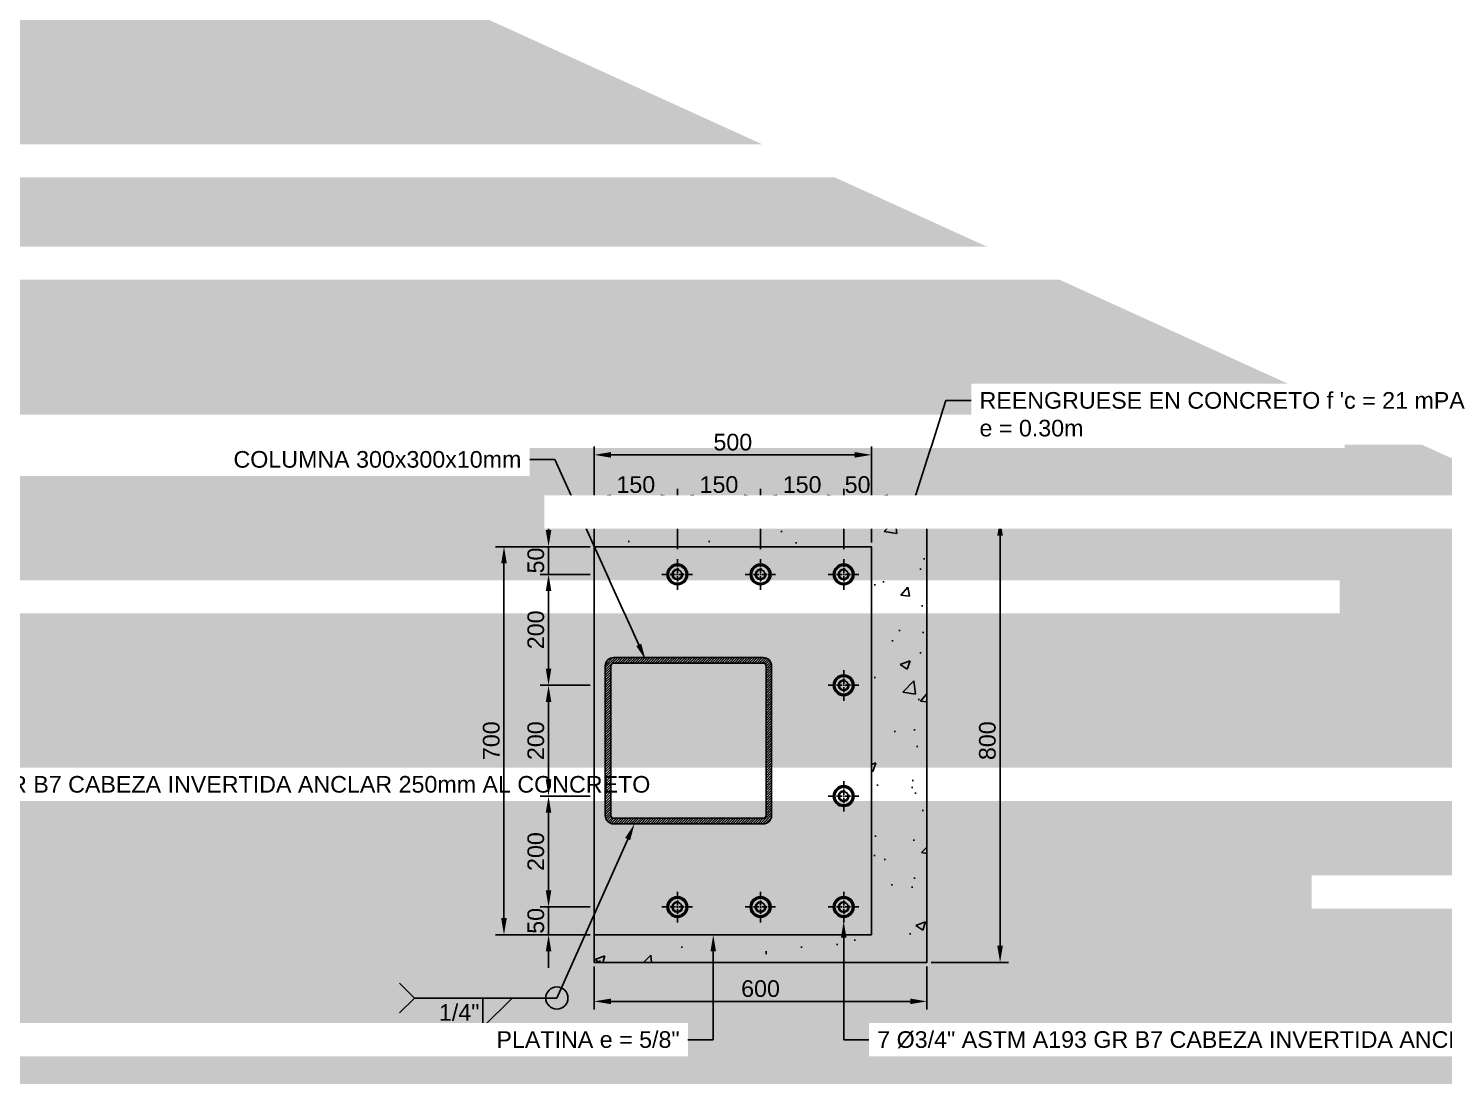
# Model space of a CAD drawing. Header units: millimetres. Extents: x -1367288 to 157996, y -18171 to 61708.
# Drawn here: x 17706 to 20259, y 14758 to 16647 of the extents above; entities that cross this region are included whole.
import ezdxf
from ezdxf import colors
from ezdxf.entities.mleader import LeaderData, LeaderLine
from ezdxf.enums import TextEntityAlignment as Align
from ezdxf.math import Vec2, Vec3

# ---------------------------------------------------------------- set-up
doc = ezdxf.new("R2010")
doc.units = ezdxf.units.MM
doc.header["$LTSCALE"] = 0.3
doc.linetypes.add('CENTER', pattern=[50.8, 31.75, -6.35, 6.35, -6.35])
for name, color, linetype in [('EE-CENTROS', 8, 'CENTER'), ('EE-TEXTO 2', 2, 'Continuous'), ('SIM-ACHURADOS', 8, 'Continuous'), ('SIM-CONCRETO', 8, 'Continuous'), ('SIM-COTAS', 1, 'Continuous'), ('SIM-PLATINAS', 2, 'Continuous'), ('SIM-PTE 300x300x10', 71, 'Continuous')]:
    doc.layers.add(name, color=color, linetype=linetype)
doc.styles.add('ARIAL EE', font='arial.ttf')
doc.styles.get("Standard").update_dxf_attribs({"font": 'arial.ttf'})
doc.dimstyles.new('EE 1_STANDAR', dxfattribs={"dimtxt": 2, "dimasz": 2, "dimexe": 1, "dimexo": 0.5, "dimgap": 0.5, "dimtad": 1, "dimdec": 0, "dimdsep": 46, "dimtxsty": 'ARIAL EE', "dimcen": 1.5, "dimclrd": 256, "dimclre": 256, "dimclrt": 2, "dimadec": 0, "dimazin": 0, "dimtfac": 1, "dimtdec": 0, "dimtix": 1, "dimtmove": 0, "dimatfit": 2, "dimfxl": 1, "dimlwd": -1, "dimlwe": -1, "dimarcsym": 0})

# ---------------------------------------------------------------- blocks, each defined once
blk = doc.blocks.new('*D362')
at = {"layer": 'SIM-COTAS', "transparency": 16777216}
for p, q in [((18719.5, 15712), (18549.2, 15712)), ((18564.2, 15682), (18564.2, 15042)), ((18719.5, 15012), (18549.2, 15012))]:
    blk.add_line(p, q, dxfattribs=at)
for points in [[(18559.2, 15682), (18569.2, 15682), (18564.2, 15712)], [(18559.2, 15042), (18569.2, 15042), (18564.2, 15012)]]:
    blk.add_solid(points, dxfattribs=at)
at = {"layer": 'SIM-COTAS', "color": 2, "transparency": 16777216, "insert": (18541.4, 15362), "char_height": 30, "attachment_point": 5, "rotation": 90, "style": 'ARIAL EE'}
blk.add_mtext('700', dxfattribs=at)
blk = doc.blocks.new('*D363')
at = {"layer": 'SIM-COTAS', "transparency": 16777216}
for p, q in [((18644.6, 15742), (18644.6, 15772)), ((18719.5, 15712), (18629.6, 15712)), ((18644.6, 15712), (18644.6, 15662)), ((18719.5, 15662), (18629.6, 15662)), ((18644.6, 15632), (18644.6, 15602))]:
    blk.add_line(p, q, dxfattribs=at)
for points in [[(18639.6, 15742), (18649.6, 15742), (18644.6, 15712)], [(18639.6, 15632), (18649.6, 15632), (18644.6, 15662)]]:
    blk.add_solid(points, dxfattribs=at)
at = {"layer": 'SIM-COTAS', "color": 2, "transparency": 16777216, "insert": (18621.7, 15687), "char_height": 30, "attachment_point": 5, "rotation": 90, "style": 'ARIAL EE'}
blk.add_mtext('50', dxfattribs=at)
blk = doc.blocks.new('*D364')
at = {"layer": 'SIM-COTAS', "transparency": 16777216}
for p, q in [((18644.6, 15092), (18644.6, 15122)), ((18719.5, 15062), (18629.6, 15062)), ((18644.6, 15062), (18644.6, 15012)), ((18719.5, 15012), (18629.6, 15012)), ((18644.6, 14982), (18644.6, 14952))]:
    blk.add_line(p, q, dxfattribs=at)
for points in [[(18639.6, 15092), (18649.6, 15092), (18644.6, 15062)], [(18639.6, 14982), (18649.6, 14982), (18644.6, 15012)]]:
    blk.add_solid(points, dxfattribs=at)
at = {"layer": 'SIM-COTAS', "color": 2, "transparency": 16777216, "insert": (18621.7, 15037), "char_height": 30, "attachment_point": 5, "rotation": 90, "style": 'ARIAL EE'}
blk.add_mtext('50', dxfattribs=at)
blk = doc.blocks.new('*D365')
at = {"layer": 'SIM-COTAS', "transparency": 16777216}
for p, q in [((18727, 15719.5), (18727, 15892.6)), ((19227, 15719.5), (19227, 15892.6)), ((18757, 15877.6), (19197, 15877.6))]:
    blk.add_line(p, q, dxfattribs=at)
for points in [[(18757, 15882.6), (18757, 15872.6), (18727, 15877.6)], [(19197, 15882.6), (19197, 15872.6), (19227, 15877.6)]]:
    blk.add_solid(points, dxfattribs=at)
at = {"layer": 'SIM-COTAS', "color": 2, "transparency": 16777216, "insert": (18977, 15900.4), "char_height": 30, "attachment_point": 5, "style": 'ARIAL EE'}
blk.add_mtext('500', dxfattribs=at)
blk = doc.blocks.new('*D366')
at = {"layer": 'SIM-COTAS', "transparency": 16777216}
for p, q in [((18727, 15719.5), (18727, 15816.1)), ((18877, 15707.6), (18877, 15816.1)), ((18757, 15801.1), (18847, 15801.1))]:
    blk.add_line(p, q, dxfattribs=at)
for points in [[(18757, 15806.1), (18757, 15796.1), (18727, 15801.1)], [(18847, 15806.1), (18847, 15796.1), (18877, 15801.1)]]:
    blk.add_solid(points, dxfattribs=at)
at = {"layer": 'SIM-COTAS', "color": 2, "transparency": 16777216, "insert": (18802, 15823.9), "char_height": 30, "attachment_point": 5, "style": 'ARIAL EE'}
blk.add_mtext('150', dxfattribs=at)
blk = doc.blocks.new('*D367')
at = {"layer": 'SIM-COTAS', "transparency": 16777216}
for p, q in [((18877, 15707.6), (18877, 15816.1)), ((19027, 15707.6), (19027, 15816.1)), ((18907, 15801.1), (18997, 15801.1))]:
    blk.add_line(p, q, dxfattribs=at)
for points in [[(18907, 15806.1), (18907, 15796.1), (18877, 15801.1)], [(18997, 15806.1), (18997, 15796.1), (19027, 15801.1)]]:
    blk.add_solid(points, dxfattribs=at)
at = {"layer": 'SIM-COTAS', "color": 2, "transparency": 16777216, "insert": (18952, 15823.9), "char_height": 30, "attachment_point": 5, "style": 'ARIAL EE'}
blk.add_mtext('150', dxfattribs=at)
blk = doc.blocks.new('*D368')
at = {"layer": 'SIM-COTAS', "transparency": 16777216}
for p, q in [((19027, 15707.6), (19027, 15816.1)), ((19177, 15707.6), (19177, 15816.1)), ((19057, 15801.1), (19147, 15801.1))]:
    blk.add_line(p, q, dxfattribs=at)
for points in [[(19057, 15806.1), (19057, 15796.1), (19027, 15801.1)], [(19147, 15806.1), (19147, 15796.1), (19177, 15801.1)]]:
    blk.add_solid(points, dxfattribs=at)
at = {"layer": 'SIM-COTAS', "color": 2, "transparency": 16777216, "insert": (19102, 15823.9), "char_height": 30, "attachment_point": 5, "style": 'ARIAL EE'}
blk.add_mtext('150', dxfattribs=at)
blk = doc.blocks.new('*D369')
at = {"layer": 'SIM-COTAS', "transparency": 16777216}
for p, q in [((19177, 15707.6), (19177, 15816.1)), ((19227, 15719.5), (19227, 15816.1)), ((19147, 15801.1), (19117, 15801.1)), ((19177, 15801.1), (19227, 15801.1)), ((19257, 15801.1), (19287, 15801.1))]:
    blk.add_line(p, q, dxfattribs=at)
for points in [[(19147, 15806.1), (19147, 15796.1), (19177, 15801.1)], [(19257, 15806.1), (19257, 15796.1), (19227, 15801.1)]]:
    blk.add_solid(points, dxfattribs=at)
at = {"layer": 'SIM-COTAS', "color": 2, "transparency": 16777216, "insert": (19202, 15823.9), "char_height": 30, "attachment_point": 5, "style": 'ARIAL EE'}
blk.add_mtext('50', dxfattribs=at)
blk = doc.blocks.new('*D370')
at = {"layer": 'SIM-COTAS', "transparency": 16777216}
for p, q in [((19334.5, 15762), (19474.1, 15762)), ((19459.1, 15732), (19459.1, 14992)), ((19334.5, 14962), (19474.1, 14962))]:
    blk.add_line(p, q, dxfattribs=at)
for points in [[(19454.1, 15732), (19464.1, 15732), (19459.1, 15762)], [(19454.1, 14992), (19464.1, 14992), (19459.1, 14962)]]:
    blk.add_solid(points, dxfattribs=at)
at = {"layer": 'SIM-COTAS', "color": 2, "transparency": 16777216, "insert": (19436.3, 15362), "char_height": 30, "attachment_point": 5, "rotation": 90, "style": 'ARIAL EE'}
blk.add_mtext('800', dxfattribs=at)
blk = doc.blocks.new('*D371')
at = {"layer": 'SIM-COTAS', "transparency": 16777216}
for p, q in [((18727, 14954.5), (18727, 14876.8)), ((19327, 14954.5), (19327, 14876.8)), ((19297, 14891.8), (18757, 14891.8))]:
    blk.add_line(p, q, dxfattribs=at)
for points in [[(18757, 14896.8), (18757, 14886.8), (18727, 14891.8)], [(19297, 14896.8), (19297, 14886.8), (19327, 14891.8)]]:
    blk.add_solid(points, dxfattribs=at)
at = {"layer": 'SIM-COTAS', "color": 2, "transparency": 16777216, "insert": (19027, 14914.6), "char_height": 30, "attachment_point": 5, "style": 'ARIAL EE'}
blk.add_mtext('600', dxfattribs=at)
blk = doc.blocks.new('AWS-FILL-DER')
at = {"transparency": 16777216}
for p, q in [((-19.75, 0), (-21.53, 1.78)), ((-11.5, -3.5), (-8, 0)), ((-19.75, 0), (-21.53, -1.78)), ((-8, 0), (-19.75, 0)), ((-11.5, 0), (-11.5, -3.5))]:
    blk.add_line(p, q, dxfattribs=at)
at = {"layer": 'EE-TEXTO 2', "color": 2, "transparency": 16777216, "style": 'ARIAL EE'}
for tag, flags, p in [('OBSERVACION', 4, (-21.91, -1.07)), ('VALOR_SOLDADURA', 12, (-11.92, -2.73))]:
    blk.add_attdef(tag, text='', height=2, dxfattribs=dict(at, flags=flags)).set_placement(p, align=Align.RIGHT)
at = {"layer": 'EE-TEXTO 2', "color": 2, "transparency": 16777216, "style": 'ARIAL EE', "flags": 12}
blk.add_attdef('DE-TANTO-CADA-TANTO', (-7.66, -2.68), '', height=2, dxfattribs=at)
blk = doc.blocks.new('*D612')
at = {"layer": 'SIM-COTAS', "transparency": 16777216}
for p, q in [((18719.5, 15262), (18629.6, 15262)), ((18644.6, 15092), (18644.6, 15232)), ((18719.5, 15062), (18629.6, 15062))]:
    blk.add_line(p, q, dxfattribs=at)
for points in [[(18639.6, 15232), (18649.6, 15232), (18644.6, 15262)], [(18639.6, 15092), (18649.6, 15092), (18644.6, 15062)]]:
    blk.add_solid(points, dxfattribs=at)
at = {"layer": 'SIM-COTAS', "color": 2, "transparency": 16777216, "insert": (18621.7, 15162), "char_height": 30, "attachment_point": 5, "rotation": 90, "style": 'ARIAL EE'}
blk.add_mtext('200', dxfattribs=at)
blk = doc.blocks.new('*D613')
at = {"layer": 'SIM-COTAS', "transparency": 16777216}
for p, q in [((18719.5, 15462), (18629.6, 15462)), ((18644.6, 15292), (18644.6, 15432)), ((18719.5, 15262), (18629.6, 15262))]:
    blk.add_line(p, q, dxfattribs=at)
for points in [[(18639.6, 15432), (18649.6, 15432), (18644.6, 15462)], [(18639.6, 15292), (18649.6, 15292), (18644.6, 15262)]]:
    blk.add_solid(points, dxfattribs=at)
at = {"layer": 'SIM-COTAS', "color": 2, "transparency": 16777216, "insert": (18621.7, 15362), "char_height": 30, "attachment_point": 5, "rotation": 90, "style": 'ARIAL EE'}
blk.add_mtext('200', dxfattribs=at)
blk = doc.blocks.new('*D614')
at = {"layer": 'SIM-COTAS', "transparency": 16777216}
for p, q in [((18719.5, 15662), (18629.6, 15662)), ((18644.6, 15492), (18644.6, 15632)), ((18719.5, 15462), (18629.6, 15462))]:
    blk.add_line(p, q, dxfattribs=at)
for points in [[(18639.6, 15632), (18649.6, 15632), (18644.6, 15662)], [(18639.6, 15492), (18649.6, 15492), (18644.6, 15462)]]:
    blk.add_solid(points, dxfattribs=at)
at = {"layer": 'SIM-COTAS', "color": 2, "transparency": 16777216, "insert": (18621.7, 15562), "char_height": 30, "attachment_point": 5, "rotation": 90, "style": 'ARIAL EE'}
blk.add_mtext('200', dxfattribs=at)
blk = doc.blocks.new('TUERCA 3-4')
blk.add_lwpolyline([(-9.2, 15.9), (-18.3, 0), (-9.2, -15.9), (9.2, -15.9), (18.3, 0), (9.2, 15.9)], close=True)
for radius in [18.7, 15.9, 8.02]:
    blk.add_circle((0, 0), radius)
blk.add_arc((0, 0), 9.52, 75, 15)
at = {"layer": 'EE-CENTROS'}
for p, q in [((0, -28), (0, 28)), ((-28, 0), (28, 0))]:
    blk.add_line(p, q, dxfattribs=at)
blk = doc.blocks.new('T-3-4')
blk.add_blockref('TUERCA 3-4', (0, 0))

msp = doc.modelspace()

# ---------------------------------------------------------------- hatches: boundary and pattern name
at = {"layer": 'SIM-COTAS'}
h = msp.add_hatch(dxfattribs=at)
h.set_pattern_fill('ANGLE', color=256)
h.set_pattern_definition([(0, (0, 0), (0, 6.985), [5.08, -1.905]), (90, (0, 0), (-6.985, 4e-16), [5.08, -1.905])])
edge = h.paths.add_edge_path()
edge.add_line((16067.5, 17787), (6817.4, 14343.3))
edge.add_line((6817.4, 14343.3), (7325.6, 10420.5))
edge.add_line((7325.6, 10420.5), (17529.6, 10420.5))
edge.add_arc((5217.5, 9809.3), 12327.3, -9.54019, 2.84196, ccw=False)
edge.add_line((17374.3, 7766.2), (20929.5, 15572.8))
edge.add_line((20929.5, 15572.8), (16067.5, 17787))
edge = h.paths.add_edge_path(flags=17)
edge.add_arc((7571.2, 10829), 9966.8, 357.6514, 401.32551)

# ---------------------------------------------------------------- linework, layer by layer
msp.add_circle((18659.6, 14897.7), 20, dxfattribs=at)

# ---------------------------------------------------------------- block references
for p in [(19177, 15462), (18877, 15062), (19027, 15062)]:
    msp.add_blockref('T-3-4', p)

# ---------------------------------------------------------------- dimensions: what is measured, and where the dimension line sits
dim = msp.add_linear_dim(base=(18644.6, 15012), p1=(18727, 15062), p2=(18727, 15012), angle=90, dimstyle='EE 1_STANDAR', dxfattribs=at)
dim.commit()
dim.dimension.update_dxf_attribs({"geometry": '*D364', "text_midpoint": (18621.7, 15037)})
dim = msp.add_linear_dim(base=(18727, 14891.8), p1=(19327, 14962), p2=(18727, 14962), dimstyle='EE 1_STANDAR', dxfattribs=at)
dim.commit()
dim.dimension.update_dxf_attribs({"geometry": '*D371', "text_midpoint": (19027, 14914.6)})

# ---------------------------------------------------------------- leaders
at = {"layer": 'SIM-COTAS', "linetype": 'Continuous'}
ml = msp.add_multileader_mtext('Standard', dxfattribs=at)
ml.set_content('\\A1;{\\C2;COLUMNA\\PPTE 300x300x10mm}', color=256)
ml.set_leader_properties()
ml.build(insert=Vec2(0, 0))
ml.multileader.update_dxf_attribs({"dogleg_length": 0.0025, "arrow_head_size": 100, "scale": 50})
ctx = ml.context
ctx.base_point, ctx.scale, ctx.char_height, ctx.arrow_head_size, ctx.landing_gap_size, ctx.plane_origin = Vec3(-14168.4, 15241.2, -2.4), 50, 100, 100, 50, Vec3(-17561.4, -408, -2.4)
notes = []
notes.append((ctx, [(0, (1, 1, 0), (-14245.6, 15241.2, -2.4), (1, 0), 77.3, [(0, [(-14456.5, 15241.2, -2.4)], 0, [])])]))
ctx.mtext.insert, ctx.mtext.width, ctx.mtext.defined_height, ctx.mtext.flow_direction = Vec3(-14118.4, 15292.1, -2.4), 1318.047, 411.1, 5
at = {"layer": 'SIM-COTAS'}
ml = msp.add_multileader_block('Standard', dxfattribs=at)
ml.set_content('AWS-FILL-DER', color=256, scale=15)
ml.set_attribute('DE-TANTO-CADA-TANTO', '', width=0)
ml.set_attribute('VALOR_SOLDADURA', '1/4"', width=0)
ml.set_attribute('OBSERVACION', '', width=0)
ml.set_leader_properties(color=256)
ml.build(insert=Vec2(0, 0))
ml.multileader.update_dxf_attribs({"arrow_head_size": 30, "scale": 15, "block_connection_type": 1})
ctx = ml.context
ctx.base_point, ctx.scale, ctx.char_height, ctx.arrow_head_size, ctx.landing_gap_size, ctx.plane_origin = Vec3(18402.5, 14897.7), 15, 60, 30, 30, Vec3(18620.5, 14800.3)
ctx.attachment_type = 1
notes.append((ctx, [(0, (1, 1, 0), (18659.6, 14897.7), (-1, 0), 80.9, [(0, [(18799.6, 15212)], 0, [])])]))
ctx.block.insert = Vec3(18698.8, 14897.7)
for ctx, leaders in notes:
    for number, flags, end, landing, length, lines in leaders:
        leader = LeaderData()
        leader.index, (leader.has_last_leader_line, leader.has_dogleg_vector, leader.attachment_direction) = number, flags
        leader.last_leader_point, leader.dogleg_vector, leader.dogleg_length = Vec3(end), Vec3(landing), length
        for number, points, colour, breaks in lines:
            line = LeaderLine()
            line.index, line.vertices, line.color, line.breaks = number, Vec3.list(points), colors.encode_raw_color(colour), breaks
            leader.lines.append(line)
        ctx.leaders.append(leader)

# ---------------------------------------------------------------- next in the draw order: leaders
at = {"layer": 'SIM-COTAS', "linetype": 'Continuous'}
ml = msp.add_multileader_mtext('Standard', dxfattribs=at)
ml.set_content('\\A1;{\\C2;COLUMNA 300x300x10mm}', color=256)
ml.set_leader_properties()
ml.build(insert=Vec2(0, 0))
ml.multileader.update_dxf_attribs({"dogleg_length": 0.0025, "arrow_head_size": 30, "scale": 15})
ctx = ml.context
ctx.base_point, ctx.scale, ctx.char_height, ctx.arrow_head_size, ctx.landing_gap_size, ctx.plane_origin = Vec3(22355.5, 16616.6), 15, 30, 30, 15, Vec3(-7004.3, 22153)
ctx.text_align_type = 2
notes = []
notes.append((ctx, [(1, (1, 1, 0), (22724.8, 16616.6), (-1, 0), 45.6, [(0, [(22879.2, 16341.7)], 0, [])])]))
ctx.mtext.insert, ctx.mtext.width, ctx.mtext.defined_height, ctx.mtext.alignment, ctx.mtext.flow_direction = Vec3(22664.2, 16631.9), 180.376, 126.9, 3, 5
ctx.mtext.has_bg_fill, ctx.mtext.bg_color, ctx.mtext.bg_scale_factor, ctx.mtext.bg_transparency, ctx.mtext.use_window_bg_color = 1, -1027028792, 1.5, 0, 1
ml = msp.add_multileader_mtext('Standard', dxfattribs=at)
ml.set_content('\\A1;{\\C2;PLATINA e = 1-1/4"}', color=256)
ml.set_leader_properties()
ml.build(insert=Vec2(0, 0))
ml.multileader.update_dxf_attribs({"dogleg_length": 0.0025, "arrow_head_size": 30, "scale": 15})
ctx = ml.context
ctx.base_point, ctx.scale, ctx.char_height, ctx.arrow_head_size, ctx.landing_gap_size, ctx.plane_origin = Vec3(17293.3, 16223.2, 0), 15, 30, 30, 15, Vec3(-12819.6, 21911.8, 0)
notes.append((ctx, [(0, (1, 1, 0), (17247.8, 16223.2, 0), (1, 0), 45.6, [(0, [(17137.4, 16054.9, 0)], 0, [])])]))
ctx.mtext.insert, ctx.mtext.width, ctx.mtext.defined_height, ctx.mtext.flow_direction = Vec3(17308.3, 16238.4, 0), 180.376, 126.9, 5
ctx.mtext.has_bg_fill, ctx.mtext.bg_color, ctx.mtext.bg_scale_factor, ctx.mtext.bg_transparency, ctx.mtext.use_window_bg_color = 1, -1027028792, 1.5, 0, 1
ml = msp.add_multileader_mtext('Standard', dxfattribs=at)
ml.set_content('\\A1;{\\C2;PLATINA e = 3/4"}', color=256)
ml.set_leader_properties()
ml.build(insert=Vec2(0, 0))
ml.multileader.update_dxf_attribs({"dogleg_length": 0.0025, "arrow_head_size": 30, "scale": 15})
ctx = ml.context
ctx.base_point, ctx.scale, ctx.char_height, ctx.arrow_head_size, ctx.landing_gap_size, ctx.plane_origin = Vec3(17345.3, 15919.9, 0), 15, 30, 30, 15, Vec3(-12660.2, 21692.6, 0)
notes.append((ctx, [(0, (1, 1, 0), (17299.7, 15919.9, 0), (1, 0), 45.6, [(0, [(16956.4, 15919.9, 0)], 0, [])])]))
ctx.mtext.insert, ctx.mtext.width, ctx.mtext.defined_height, ctx.mtext.flow_direction = Vec3(17360.3, 15935.2, 0), 180.376, 126.9, 5
ctx.mtext.has_bg_fill, ctx.mtext.bg_color, ctx.mtext.bg_scale_factor, ctx.mtext.bg_transparency, ctx.mtext.use_window_bg_color = 1, -1027028792, 1.5, 0, 1
ml = msp.add_multileader_mtext('Standard', dxfattribs=at)
ml.set_content('\\A1;{\\C2;PLATINA e = 3/4"}', color=256)
ml.set_leader_properties()
ml.build(insert=Vec2(0, 0))
ml.multileader.update_dxf_attribs({"dogleg_length": 0.0025, "arrow_head_size": 30, "scale": 15})
ctx = ml.context
ctx.base_point, ctx.scale, ctx.char_height, ctx.arrow_head_size, ctx.landing_gap_size, ctx.plane_origin = Vec3(17335.8, 15621.2), 15, 30, 30, 15, Vec3(-12660.2, 21418.1)
notes.append((ctx, [(0, (1, 1, 0), (17290.2, 15621.2), (1, 0), 45.6, [(0, [(17137.4, 15545.4)], 0, [])])]))
ctx.mtext.insert, ctx.mtext.width, ctx.mtext.defined_height, ctx.mtext.flow_direction = Vec3(17350.8, 15636.5), 180.376, 126.9, 5
ctx.mtext.has_bg_fill, ctx.mtext.bg_color, ctx.mtext.bg_scale_factor, ctx.mtext.bg_transparency, ctx.mtext.use_window_bg_color = 1, -1027028792, 1.5, 0, 1
ml = msp.add_multileader_mtext('Standard', dxfattribs=at)
ml.set_content('{\\C2;12 %%C1" ASTM A193 GR B7 CABEZA INVERTIDA ANCLAR 250mm AL CONCRETO}', color=256)
ml.set_leader_properties()
ml.build(insert=Vec2(0, 0))
ml.multileader.update_dxf_attribs({"dogleg_length": 0.0025, "arrow_head_size": 30, "scale": 15})
ctx = ml.context
ctx.base_point, ctx.scale, ctx.char_height, ctx.arrow_head_size, ctx.landing_gap_size, ctx.plane_origin = Vec3(17247.4, 15283), 15, 30, 30, 15, Vec3(-12750.6, 21019.8)
notes.append((ctx, [(0, (1, 1, 0), (17201.8, 15283), (1, 0), 45.6, [(0, [(17105.3, 15394.6)], 0, [])])]))
ctx.mtext.insert, ctx.mtext.width, ctx.mtext.defined_height, ctx.mtext.flow_direction = Vec3(17262.4, 15298.3), 585.256, 126.9, 5
ctx.mtext.has_bg_fill, ctx.mtext.bg_color, ctx.mtext.bg_scale_factor, ctx.mtext.bg_transparency, ctx.mtext.use_window_bg_color = 1, -1027028792, 1.5, 0, 1
for ctx, leaders in notes:
    for number, flags, end, landing, length, lines in leaders:
        leader = LeaderData()
        leader.index, (leader.has_last_leader_line, leader.has_dogleg_vector, leader.attachment_direction) = number, flags
        leader.last_leader_point, leader.dogleg_vector, leader.dogleg_length = Vec3(end), Vec3(landing), length
        for number, points, colour, breaks in lines:
            line = LeaderLine()
            line.index, line.vertices, line.color, line.breaks = number, Vec3.list(points), colors.encode_raw_color(colour), breaks
            leader.lines.append(line)
        ctx.leaders.append(leader)

# ---------------------------------------------------------------- next in the draw order: hatches: boundary and pattern name
at = {"layer": 'SIM-ACHURADOS'}
h = msp.add_hatch(dxfattribs=at)
h.set_pattern_fill('ANSI31', color=256)
h.set_pattern_definition([(45, (2830.125, -1222.363), (-2.24506403, 2.24506403), [])])
edge = h.paths.add_edge_path(flags=16)
edge.add_line((18762, 15222), (19032, 15222))
edge.add_arc((19032, 15227), 5, 270, 360)
edge.add_line((19037, 15227), (19037, 15497))
edge.add_arc((19032, 15497), 5, 0, 90)
edge.add_line((19032, 15502), (18762, 15502))
edge.add_arc((18762, 15497), 5, 90, 180)
edge.add_line((18757, 15497), (18757, 15227))
edge.add_arc((18762, 15227), 5, 180, 270)
edge = h.paths.add_edge_path()
edge.add_line((18762, 15212), (19032, 15212))
edge.add_arc((19032, 15227), 15, 270, 360)
edge.add_line((19047, 15227), (19047, 15497))
edge.add_arc((19032, 15497), 15, 0, 90)
edge.add_line((19032, 15512), (18762, 15512))
edge.add_arc((18762, 15497), 15, 90, 180)
edge.add_line((18747, 15497), (18747, 15227))
edge.add_arc((18762, 15227), 15, 180, 270)
at = {"layer": 'SIM-CONCRETO'}
h = msp.add_hatch(dxfattribs=at)
h.set_pattern_fill('AR-CONC', color=256)
h.set_pattern_definition([(50, (-180, -342.86), (182.1847, -15.9391), [19.05, -209.55]), (355, (-180, -342.86), (-35.2434, 191.0568), [15.24, -167.6406]), (100.45144, (-164.82, -344.2), (146.9412, 175.1178), [16.19, -178.0902]), (46.1842, (-180, -292.06), (271.079, -42.0423), [28.575, -314.325]), (96.6356, (-157.4, -295.57), (237.404, 247.426), [24.285, -267.1356]), (351.1842, (-180, -292.06), (237.404, 247.426), [22.86, -251.4597]), (21, (-154.6, -304.76), (151.6144, -102.2652), [19.05, -209.55]), (326, (-154.6, -304.76), (61.802, 184.188), [15.24, -167.64]), (71.45144, (-141.97, -313.29), (213.4164, 81.9228), [16.19, -178.09]), (37.5, (-180, -342.864), (3.0886, 84.55504), [0, -165.608, 0, -170.18, 0, -168.275]), (7.5, (-180, -342.86), (66.81966, 100.18057), [0, -97.028, 0, -161.798, 0, -64.135]), (327.5, (-236.64, -342.864), (135.5906, -5.72874), [0, -63.5, 0, -198.12, 0, -262.89]), (317.5, (-262.04, -342.86), (148.1292, 25.4265), [0, -82.55, 0, -131.572, 0, -186.69])])
h.paths.add_polyline_path([(18727, 15012), (19227, 15012), (19227, 15712), (18727, 15712)], flags=17)
h.paths.add_polyline_path([(18727, 14962), (19327, 14962), (19327, 15762), (18727, 15762)])

# ---------------------------------------------------------------- next in the draw order: linework, layer by layer
msp.add_lwpolyline([(18727, 14962), (19327, 14962), (19327, 15762), (18727, 15762)], close=True, dxfattribs=at)
at = {"layer": 'SIM-PLATINAS'}
msp.add_lwpolyline([(18727, 15012), (19227, 15012), (19227, 15712), (18727, 15712)], close=True, dxfattribs=at)
at = {"layer": 'SIM-PTE 300x300x10'}
for points in [[(18762, 15212), (19032, 15212, 0.414214), (19047, 15227), (19047, 15497, 0.414214), (19032, 15512), (18762, 15512, 0.414214), (18747, 15497), (18747, 15227, 0.414214)], [(18762, 15222), (19032, 15222, 0.414214), (19037, 15227), (19037, 15497, 0.414214), (19032, 15502), (18762, 15502, 0.414214), (18757, 15497), (18757, 15227, 0.414214)]]:
    msp.add_lwpolyline(points, format="xyb", close=True, dxfattribs=at)

# ---------------------------------------------------------------- next in the draw order: block references
for p in [(18877, 15662), (19027, 15662), (19177, 15662), (19177, 15262)]:
    msp.add_blockref('T-3-4', p)

# ---------------------------------------------------------------- next in the draw order: dimensions: what is measured, and where the dimension line sits
at = {"layer": 'SIM-COTAS'}
for base, p1, p2, picture, middle in [((18644.6, 15662), (18727, 15712), (18727, 15662), '*D363', (18621.7, 15687)), ((19459.1, 14962), (19327, 15762), (19327, 14962), '*D370', (19436.3, 15362)), ((18564.2, 15012), (18727, 15712), (18727, 15012), '*D362', (18541.4, 15362)), ((18644.6, 15462), (18727, 15262), (18727, 15462), '*D613', (18621.7, 15362)), ((18644.6, 15262), (18727, 15062), (18727, 15262), '*D612', (18621.7, 15162))]:
    dim = msp.add_linear_dim(base=base, p1=p1, p2=p2, angle=90, dimstyle='EE 1_STANDAR', dxfattribs=at)
    dim.commit()
    dim.dimension.update_dxf_attribs({"geometry": picture, "text_midpoint": middle})

# ---------------------------------------------------------------- next in the draw order: leaders
at = {"layer": 'SIM-COTAS', "linetype": 'Continuous'}
ml = msp.add_multileader_mtext('Standard', dxfattribs=at)
ml.set_content('\\A1;{\\C2;COLUMNA 300x300x10mm}', color=256)
ml.set_leader_properties()
ml.build(insert=Vec2(0, 0))
ml.multileader.update_dxf_attribs({"dogleg_length": 0.0025, "arrow_head_size": 30, "scale": 15})
ctx = ml.context
ctx.base_point, ctx.scale, ctx.char_height, ctx.arrow_head_size, ctx.landing_gap_size, ctx.plane_origin = Vec3(17004.8, 16407.7), 15, 30, 30, 15, Vec3(-13148.7, 22609.2)
notes = []
notes.append((ctx, [(0, (1, 1, 0), (16959.3, 16407.7), (1, 0), 45.6, [(0, [(16871.4, 15854.9)], 0, [])])]))
ctx.mtext.insert, ctx.mtext.width, ctx.mtext.defined_height, ctx.mtext.flow_direction = Vec3(17019.8, 16423), 180.376, 126.9, 5
ctx.mtext.has_bg_fill, ctx.mtext.bg_color, ctx.mtext.bg_scale_factor, ctx.mtext.bg_transparency, ctx.mtext.use_window_bg_color = 1, -1027028792, 1.5, 0, 1
ml = msp.add_multileader_mtext('Standard', dxfattribs=at)
ml.set_content('\\A1;{\\C2;PLATINA e = 1"}', color=256)
ml.set_leader_properties()
ml.build(insert=Vec2(0, 0))
ml.multileader.update_dxf_attribs({"dogleg_length": 0.0025, "arrow_head_size": 30, "scale": 15})
ctx = ml.context
ctx.base_point, ctx.scale, ctx.char_height, ctx.arrow_head_size, ctx.landing_gap_size, ctx.plane_origin = Vec3(22555.3, 15088.9), 15, 30, 30, 15, Vec3(52789, 20832.3)
ctx.text_align_type = 2
notes.append((ctx, [(0, (1, 1, 0), (22802.4, 15088.9), (-1, 0), 45.6, [(0, [(22872.2, 15287.2)], 0, [])])]))
ctx.mtext.insert, ctx.mtext.rotation, ctx.mtext.width, ctx.mtext.defined_height, ctx.mtext.alignment, ctx.mtext.flow_direction = Vec3(22741.8, 15104.2), 6.283185, 180.376, 126.9, 3, 5
ctx.mtext.has_bg_fill, ctx.mtext.bg_color, ctx.mtext.bg_scale_factor, ctx.mtext.bg_transparency, ctx.mtext.use_window_bg_color = 1, -1027028792, 1.5, 0, 1
for ctx, leaders in notes:
    for number, flags, end, landing, length, lines in leaders:
        leader = LeaderData()
        leader.index, (leader.has_last_leader_line, leader.has_dogleg_vector, leader.attachment_direction) = number, flags
        leader.last_leader_point, leader.dogleg_vector, leader.dogleg_length = Vec3(end), Vec3(landing), length
        for number, points, colour, breaks in lines:
            line = LeaderLine()
            line.index, line.vertices, line.color, line.breaks = number, Vec3.list(points), colors.encode_raw_color(colour), breaks
            leader.lines.append(line)
        ctx.leaders.append(leader)

# ---------------------------------------------------------------- next in the draw order: dimensions: what is measured, and where the dimension line sits
at = {"layer": 'SIM-COTAS'}
for base, p1, p2, picture, middle in [((19227, 15877.6), (18727, 15712), (19227, 15712), '*D365', (18977, 15900.4)), ((18877, 15801.1), (18727, 15712), (18877, 15700.1), '*D366', (18802, 15823.9)), ((19027, 15801.1), (18877, 15700.1), (19027, 15700.1), '*D367', (18952, 15823.9)), ((19177, 15801.1), (19027, 15700.1), (19177, 15700.1), '*D368', (19102, 15823.9)), ((19227, 15801.1), (19177, 15700.1), (19227, 15712), '*D369', (19202, 15823.9))]:
    dim = msp.add_linear_dim(base=base, p1=p1, p2=p2, dimstyle='EE 1_STANDAR', dxfattribs=at)
    dim.commit()
    dim.dimension.update_dxf_attribs({"geometry": picture, "text_midpoint": middle})

# ---------------------------------------------------------------- next in the draw order: leaders
at = {"layer": 'SIM-COTAS', "linetype": 'Continuous'}
ml = msp.add_multileader_mtext('Standard', dxfattribs=at)
ml.set_content('{\\C2;7 %%C3/4" ASTM A193 GR B7 CABEZA INVERTIDA ANCLAR 200mm AL CONCRETO}', color=256)
ml.set_leader_properties()
ml.build(insert=Vec2(0, 0))
ml.multileader.update_dxf_attribs({"dogleg_length": 0.0025, "arrow_head_size": 30, "scale": 15})
ctx = ml.context
ctx.base_point, ctx.scale, ctx.char_height, ctx.arrow_head_size, ctx.landing_gap_size, ctx.plane_origin = Vec3(19222.6, 14822.6), 15, 30, 30, 15, Vec3(-10498.8, 20656.8)
notes = []
notes.append((ctx, [(0, (1, 1, 0), (19177, 14822.6), (1, 0), 45.6, [(0, [(19177, 15036.6)], 0, [])])]))
ctx.mtext.insert, ctx.mtext.width, ctx.mtext.defined_height, ctx.mtext.flow_direction = Vec3(19237.6, 14837.9), 585.256, 126.9, 5
ctx.mtext.has_bg_fill, ctx.mtext.bg_color, ctx.mtext.bg_scale_factor, ctx.mtext.bg_transparency, ctx.mtext.use_window_bg_color = 1, -1027028792, 1.5, 0, 1
ml = msp.add_multileader_mtext('Standard', dxfattribs=at)
ml.set_content('\\A1;{\\C2;PLATINA e = 5/8"}', color=256)
ml.set_leader_properties()
ml.build(insert=Vec2(0, 0))
ml.multileader.update_dxf_attribs({"dogleg_length": 0.0025, "arrow_head_size": 30, "scale": 15})
ctx = ml.context
ctx.base_point, ctx.scale, ctx.char_height, ctx.arrow_head_size, ctx.landing_gap_size, ctx.plane_origin = Vec3(18694.6, 14822.6), 15, 30, 30, 15, Vec3(-10575.3, 21018.7)
ctx.text_align_type = 2
notes.append((ctx, [(1, (1, 1, 0), (18941.7, 14822.6), (-1, 0), 45.6, [(0, [(18941.7, 15012)], 0, [])])]))
ctx.mtext.insert, ctx.mtext.width, ctx.mtext.defined_height, ctx.mtext.alignment, ctx.mtext.flow_direction = Vec3(18881.1, 14837.9), 180.376, 126.9, 3, 5
ctx.mtext.has_bg_fill, ctx.mtext.bg_color, ctx.mtext.bg_scale_factor, ctx.mtext.bg_transparency, ctx.mtext.use_window_bg_color = 1, -1027028792, 1.5, 0, 1
for ctx, leaders in notes:
    for number, flags, end, landing, length, lines in leaders:
        leader = LeaderData()
        leader.index, (leader.has_last_leader_line, leader.has_dogleg_vector, leader.attachment_direction) = number, flags
        leader.last_leader_point, leader.dogleg_vector, leader.dogleg_length = Vec3(end), Vec3(landing), length
        for number, points, colour, breaks in lines:
            line = LeaderLine()
            line.index, line.vertices, line.color, line.breaks = number, Vec3.list(points), colors.encode_raw_color(colour), breaks
            leader.lines.append(line)
        ctx.leaders.append(leader)

# ---------------------------------------------------------------- next in the draw order: block references
msp.add_blockref('T-3-4', (19177, 15062))

# ---------------------------------------------------------------- next in the draw order: leaders
ml = msp.add_multileader_mtext('Standard', dxfattribs=at)
ml.set_content("\\A1;{\\C2;REENGRUESE EN CONCRETO f 'c = 21 mPA \\Pe = 0.30m}", color=256)
ml.set_leader_properties()
ml.build(insert=Vec2(0, 0))
ml.multileader.update_dxf_attribs({"dogleg_length": 0.0025, "arrow_head_size": 30, "scale": 15})
ctx = ml.context
ctx.base_point, ctx.scale, ctx.char_height, ctx.arrow_head_size, ctx.landing_gap_size, ctx.plane_origin = Vec3(19407, 15975.6), 15, 30, 30, 15, Vec3(-10541.2, 21569)
notes = []
notes.append((ctx, [(0, (1, 1, 0), (19361.4, 15975.6), (1, 0), 45.6, [(0, [(19293.2, 15762)], 0, [])])]))
ctx.mtext.insert, ctx.mtext.width, ctx.mtext.defined_height, ctx.mtext.flow_direction = Vec3(19422, 15990.9), 316.71, 126.9, 5
ctx.mtext.has_bg_fill, ctx.mtext.bg_color, ctx.mtext.bg_scale_factor, ctx.mtext.bg_transparency, ctx.mtext.use_window_bg_color = 1, -1027028792, 1.5, 0, 1
ml = msp.add_multileader_mtext('Standard', dxfattribs=at)
ml.set_content('\\A1;{\\C2;COLUMNA 300x300x10mm}', color=256)
ml.set_leader_properties()
ml.build(insert=Vec2(0, 0))
ml.multileader.update_dxf_attribs({"dogleg_length": 0.0025, "arrow_head_size": 30, "scale": 15})
ctx = ml.context
ctx.base_point, ctx.scale, ctx.char_height, ctx.arrow_head_size, ctx.landing_gap_size, ctx.plane_origin = Vec3(18286.9, 15869.2), 15, 30, 30, 15, Vec3(-10980.3, 22266.4)
ctx.text_align_type = 2
notes.append((ctx, [(1, (1, 1, 0), (18656.2, 15869.2), (-1, 0), 45.6, [(0, [(18819.7, 15507.6)], 0, [])])]))
ctx.mtext.insert, ctx.mtext.width, ctx.mtext.defined_height, ctx.mtext.alignment, ctx.mtext.flow_direction = Vec3(18595.6, 15884.5), 180.376, 126.9, 3, 5
ctx.mtext.has_bg_fill, ctx.mtext.bg_color, ctx.mtext.bg_scale_factor, ctx.mtext.bg_transparency, ctx.mtext.use_window_bg_color = 1, -1027028792, 1.5, 0, 1
for ctx, leaders in notes:
    for number, flags, end, landing, length, lines in leaders:
        leader = LeaderData()
        leader.index, (leader.has_last_leader_line, leader.has_dogleg_vector, leader.attachment_direction) = number, flags
        leader.last_leader_point, leader.dogleg_vector, leader.dogleg_length = Vec3(end), Vec3(landing), length
        for number, points, colour, breaks in lines:
            line = LeaderLine()
            line.index, line.vertices, line.color, line.breaks = number, Vec3.list(points), colors.encode_raw_color(colour), breaks
            leader.lines.append(line)
        ctx.leaders.append(leader)

# ---------------------------------------------------------------- next in the draw order: dimensions: what is measured, and where the dimension line sits
at = {"layer": 'SIM-COTAS'}
dim = msp.add_linear_dim(base=(18644.6, 15662), p1=(18727, 15462), p2=(18727, 15662), angle=90, dimstyle='EE 1_STANDAR', dxfattribs=at)
dim.commit()
dim.dimension.update_dxf_attribs({"geometry": '*D614', "text_midpoint": (18621.7, 15562)})

# ---------------------------------------------------------------- next in the draw order: leaders
at = {"layer": 'SIM-COTAS', "linetype": 'Continuous'}
ml = msp.add_multileader_mtext('Standard', dxfattribs=at)
ml.set_content('\\A1;{\\C2;4 Ø 5/8" A325 PASANTES}', color=256)
ml.set_leader_properties()
ml.build(insert=Vec2(0, 0))
ml.multileader.update_dxf_attribs({"dogleg_length": 0.0025, "arrow_head_size": 30, "scale": 15})
ctx = ml.context
ctx.base_point, ctx.scale, ctx.char_height, ctx.arrow_head_size, ctx.landing_gap_size, ctx.plane_origin = Vec3(22411, 15774.5), 15, 30, 30, 15, Vec3(52664.5, 21524)
ctx.text_align_type = 2
notes = []
notes.append((ctx, [(0, (1, 1, 0), (22746.2, 15774.5), (-1, 0), 45.6, [(0, [(22968.7, 15991.8)], 0, [])])]))
ctx.mtext.insert, ctx.mtext.rotation, ctx.mtext.width, ctx.mtext.defined_height, ctx.mtext.alignment, ctx.mtext.flow_direction = Vec3(22685.6, 15789.7), 6.283185, 268.898, 126.9, 3, 5
ctx.mtext.has_bg_fill, ctx.mtext.bg_color, ctx.mtext.bg_scale_factor, ctx.mtext.bg_transparency, ctx.mtext.use_window_bg_color = 1, -1027028792, 1.5, 0, 1
for ctx, leaders in notes:
    for number, flags, end, landing, length, lines in leaders:
        leader = LeaderData()
        leader.index, (leader.has_last_leader_line, leader.has_dogleg_vector, leader.attachment_direction) = number, flags
        leader.last_leader_point, leader.dogleg_vector, leader.dogleg_length = Vec3(end), Vec3(landing), length
        for number, points, colour, breaks in lines:
            line = LeaderLine()
            line.index, line.vertices, line.color, line.breaks = number, Vec3.list(points), colors.encode_raw_color(colour), breaks
            leader.lines.append(line)
        ctx.leaders.append(leader)

doc.saveas('drawing.dxf')
